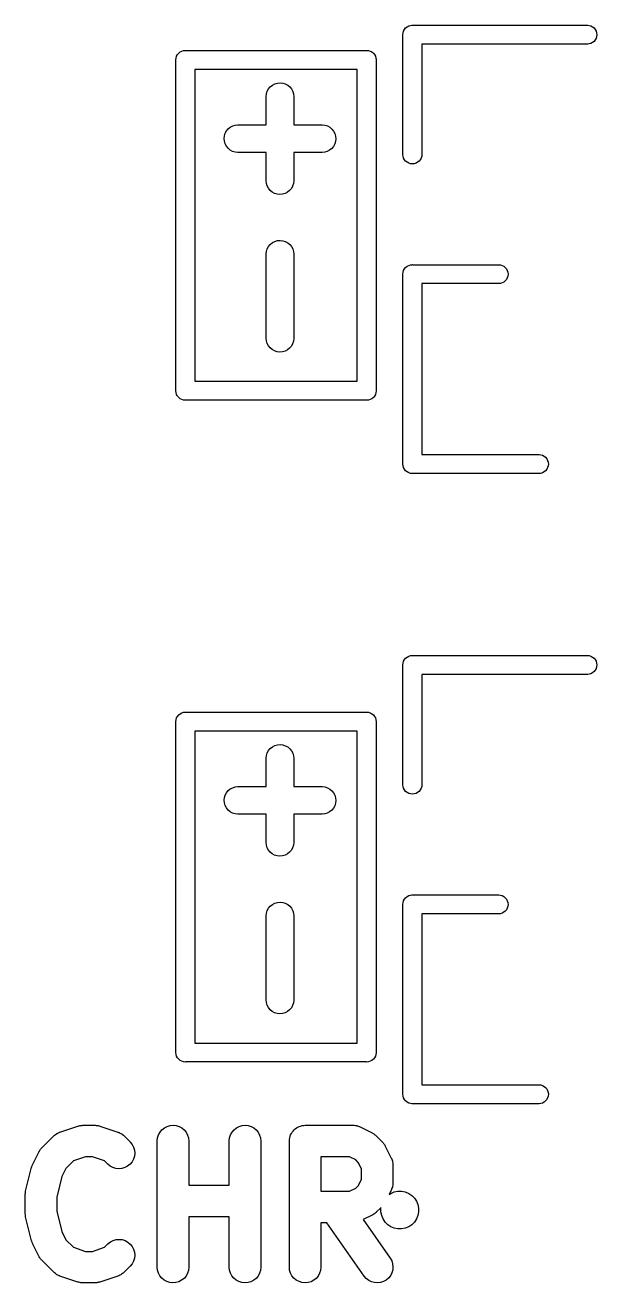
# Model space of a CAD drawing. Extents: x 0.47 to 2.43, y -7.79 to -4.92.
# Drawn here: x 0.7336 to 0.8764, y -7.7859 to -7.4716 of the extents above; entities that cross this region are included whole.
import ezdxf

# ---------------------------------------------------------------- set-up
doc = ezdxf.new("R2010")
doc.units = 0
doc.header["$MEASUREMENT"] = 0
doc.layers.add('BLACK', color=7, linetype='CONTINUOUS')

msp = doc.modelspace()

# ---------------------------------------------------------------- linework, layer by layer
at = {"layer": 'BLACK', "linetype": 'CONTINUOUS'}
for p, q in [((0.828122, -7.47311), (0.828341, -7.4727)), ((0.828341, -7.4727), (0.828637, -7.47234)), ((0.828637, -7.47234), (0.828996, -7.47204)), ((0.828996, -7.47204), (0.829407, -7.47182)), ((0.829407, -7.47182), (0.829852, -7.47169)), ((0.829852, -7.47169), (0.830199, -7.47165)), ((0.830199, -7.47165), (0.830315, -7.47164)), ((0.830199, -7.47165), (0.830199, -7.47165)), ((0.830315, -7.47164), (0.830431, -7.47165)), ((0.830431, -7.47165), (0.874132, -7.47165)), ((0.874132, -7.47165), (0.874479, -7.47169)), ((0.874479, -7.47169), (0.874924, -7.47182)), ((0.874924, -7.47182), (0.875334, -7.47204)), ((0.875334, -7.47204), (0.875694, -7.47234)), ((0.875694, -7.47234), (0.875989, -7.4727)), ((0.875989, -7.4727), (0.876209, -7.47311)), ((0.827941, -7.47402), (0.827987, -7.47355)), ((0.827953, -7.47413), (0.827941, -7.47402)), ((0.827953, -7.50405), (0.827953, -7.47413)), ((0.827987, -7.47355), (0.828122, -7.47311)), ((0.874924, -7.47621), (0.874479, -7.47634)), ((0.875334, -7.47599), (0.874924, -7.47621)), ((0.875694, -7.47569), (0.875334, -7.47599)), ((0.875989, -7.47533), (0.875694, -7.47569)), ((0.876209, -7.47492), (0.875989, -7.47533)), ((0.876209, -7.47311), (0.876344, -7.47355)), ((0.876344, -7.47448), (0.876209, -7.47492)), ((0.876344, -7.47355), (0.876389, -7.47402)), ((0.876389, -7.47402), (0.876344, -7.47448)), ((0.771429, -7.47941), (0.771648, -7.479)), ((0.771648, -7.479), (0.771944, -7.47864)), ((0.771944, -7.47864), (0.772303, -7.47834)), ((0.772303, -7.47834), (0.772714, -7.47812)), ((0.772714, -7.47812), (0.773159, -7.47799)), ((0.773159, -7.47799), (0.773506, -7.47795)), ((0.773506, -7.47795), (0.773622, -7.47794)), ((0.773506, -7.47795), (0.773506, -7.47795)), ((0.773622, -7.47794), (0.773738, -7.47795)), ((0.773738, -7.47795), (0.818782, -7.47795)), ((0.818782, -7.47795), (0.818898, -7.47794)), ((0.818898, -7.47794), (0.819014, -7.47795)), ((0.819014, -7.47795), (0.819014, -7.47795)), ((0.819014, -7.47795), (0.819361, -7.47799)), ((0.819361, -7.47799), (0.819806, -7.47812)), ((0.819806, -7.47812), (0.820009, -7.47823)), ((0.820009, -7.47823), (0.820216, -7.47834)), ((0.820216, -7.47834), (0.820576, -7.47864)), ((0.820576, -7.47864), (0.820871, -7.479)), ((0.820871, -7.479), (0.821091, -7.47941)), ((0.874132, -7.47638), (0.832677, -7.47638)), ((0.832677, -7.47638), (0.832677, -7.50405)), ((0.874479, -7.47634), (0.874132, -7.47638)), ((0.771248, -7.48031), (0.771294, -7.47985)), ((0.77126, -7.48043), (0.771248, -7.48031)), ((0.77126, -7.56288), (0.77126, -7.48043)), ((0.771294, -7.47985), (0.771429, -7.47941)), ((0.821091, -7.47941), (0.821226, -7.47985)), ((0.821226, -7.47985), (0.821255, -7.48015)), ((0.821255, -7.48015), (0.821271, -7.48031)), ((0.821271, -7.48031), (0.82126, -7.48043)), ((0.82126, -7.48043), (0.82126, -7.56288)), ((0.775984, -7.48268), (0.775984, -7.56063)), ((0.816535, -7.48268), (0.775984, -7.48268)), ((0.816535, -7.56063), (0.816535, -7.48268)), ((0.7938, -7.48945), (0.793874, -7.48879)), ((0.793874, -7.48879), (0.794078, -7.48814)), ((0.794078, -7.48814), (0.794402, -7.48756)), ((0.794402, -7.48756), (0.794834, -7.48704)), ((0.794834, -7.48704), (0.795358, -7.48662)), ((0.795358, -7.48662), (0.795954, -7.48631)), ((0.795954, -7.48631), (0.796599, -7.48612)), ((0.796599, -7.48612), (0.797268, -7.48606)), ((0.797268, -7.48606), (0.797937, -7.48613)), ((0.797937, -7.48613), (0.798579, -7.48633)), ((0.798579, -7.48633), (0.79917, -7.48665)), ((0.79917, -7.48665), (0.799688, -7.48707)), ((0.799688, -7.48707), (0.800113, -7.48759)), ((0.800113, -7.48759), (0.800429, -7.48819)), ((0.800429, -7.48819), (0.800623, -7.48883)), ((0.793799, -7.4895), (0.7938, -7.48945)), ((0.793799, -7.49656), (0.793799, -7.4895)), ((0.800623, -7.48883), (0.800689, -7.4895)), ((0.800689, -7.4895), (0.800689, -7.49656)), ((0.78357, -7.49867), (0.783889, -7.49807)), ((0.783889, -7.49807), (0.784318, -7.49756)), ((0.784318, -7.49756), (0.784839, -7.49713)), ((0.784839, -7.49713), (0.785433, -7.49682)), ((0.785433, -7.49682), (0.786076, -7.49662)), ((0.786076, -7.49662), (0.786745, -7.49656)), ((0.786745, -7.49656), (0.793799, -7.49656)), ((0.800689, -7.49656), (0.807743, -7.49656)), ((0.807743, -7.49656), (0.807791, -7.49656)), ((0.807791, -7.49656), (0.808459, -7.49663)), ((0.808459, -7.49663), (0.8091, -7.49683)), ((0.8091, -7.49683), (0.809689, -7.49716)), ((0.809689, -7.49716), (0.810204, -7.49759)), ((0.810204, -7.49759), (0.810625, -7.49811)), ((0.810625, -7.49811), (0.810937, -7.49871)), ((0.783301, -7.49998), (0.783371, -7.49931)), ((0.783362, -7.50065), (0.783301, -7.49998)), ((0.783551, -7.50129), (0.783362, -7.50065)), ((0.783371, -7.49931), (0.78357, -7.49867)), ((0.783863, -7.50189), (0.783551, -7.50129)), ((0.810918, -7.50133), (0.810599, -7.50193)), ((0.811117, -7.50069), (0.810918, -7.50133)), ((0.810937, -7.49871), (0.811127, -7.49935)), ((0.811188, -7.50002), (0.811117, -7.50069)), ((0.811127, -7.49935), (0.811188, -7.50002)), ((0.784284, -7.50241), (0.783863, -7.50189)), ((0.784799, -7.50284), (0.784284, -7.50241)), ((0.785388, -7.50317), (0.784799, -7.50284)), ((0.786029, -7.50337), (0.785388, -7.50317)), ((0.786697, -7.50344), (0.786029, -7.50337)), ((0.786745, -7.50344), (0.786697, -7.50344)), ((0.793799, -7.50344), (0.786745, -7.50344)), ((0.793799, -7.5105), (0.793799, -7.50344)), ((0.807743, -7.50344), (0.800689, -7.50344)), ((0.800689, -7.50344), (0.800689, -7.5105)), ((0.808412, -7.50338), (0.807743, -7.50344)), ((0.809056, -7.50318), (0.808412, -7.50338)), ((0.809649, -7.50287), (0.809056, -7.50318)), ((0.81017, -7.50244), (0.809649, -7.50287)), ((0.810599, -7.50193), (0.81017, -7.50244)), ((0.827987, -7.5044), (0.827953, -7.50405)), ((0.828122, -7.50485), (0.827987, -7.5044)), ((0.832643, -7.5044), (0.832508, -7.50485)), ((0.832677, -7.50405), (0.832643, -7.5044)), ((0.828341, -7.50526), (0.828122, -7.50485)), ((0.828637, -7.50562), (0.828341, -7.50526)), ((0.828996, -7.50591), (0.828637, -7.50562)), ((0.829407, -7.50613), (0.828996, -7.50591)), ((0.829852, -7.50627), (0.829407, -7.50613)), ((0.830315, -7.50631), (0.829852, -7.50627)), ((0.830778, -7.50627), (0.830315, -7.50631)), ((0.831223, -7.50613), (0.830778, -7.50627)), ((0.831634, -7.50591), (0.831223, -7.50613)), ((0.831993, -7.50562), (0.831634, -7.50591)), ((0.832289, -7.50526), (0.831993, -7.50562)), ((0.832508, -7.50485), (0.832289, -7.50526)), ((0.793865, -7.51117), (0.793799, -7.5105)), ((0.800689, -7.51055), (0.800614, -7.51121)), ((0.800689, -7.5105), (0.800689, -7.51055)), ((0.794059, -7.51181), (0.793865, -7.51117)), ((0.794375, -7.51241), (0.794059, -7.51181)), ((0.7948, -7.51293), (0.794375, -7.51241)), ((0.795318, -7.51335), (0.7948, -7.51293)), ((0.795909, -7.51367), (0.795318, -7.51335)), ((0.796551, -7.51387), (0.795909, -7.51367)), ((0.79722, -7.51394), (0.796551, -7.51387)), ((0.79789, -7.51388), (0.79722, -7.51394)), ((0.798535, -7.51369), (0.79789, -7.51388)), ((0.79913, -7.51338), (0.798535, -7.51369)), ((0.799654, -7.51296), (0.79913, -7.51338)), ((0.800086, -7.51244), (0.799654, -7.51296)), ((0.80041, -7.51186), (0.800086, -7.51244)), ((0.800614, -7.51121), (0.80041, -7.51186)), ((0.794402, -7.52693), (0.794834, -7.52641)), ((0.794834, -7.52641), (0.795358, -7.52599)), ((0.795358, -7.52599), (0.795954, -7.52568)), ((0.795954, -7.52568), (0.796599, -7.52549)), ((0.796599, -7.52549), (0.797268, -7.52543)), ((0.797268, -7.52543), (0.797937, -7.5255)), ((0.797937, -7.5255), (0.798579, -7.5257)), ((0.798579, -7.5257), (0.79917, -7.52602)), ((0.79917, -7.52602), (0.799688, -7.52644)), ((0.799688, -7.52644), (0.800113, -7.52696)), ((0.793799, -7.52887), (0.7938, -7.52882)), ((0.793799, -7.54987), (0.793799, -7.52887)), ((0.7938, -7.52882), (0.793874, -7.52816)), ((0.793874, -7.52816), (0.794078, -7.52751)), ((0.794078, -7.52751), (0.794402, -7.52693)), ((0.800113, -7.52696), (0.800429, -7.52756)), ((0.800429, -7.52756), (0.800623, -7.5282)), ((0.800623, -7.5282), (0.800689, -7.52887)), ((0.800689, -7.52887), (0.800689, -7.54987)), ((0.828122, -7.53295), (0.828341, -7.53254)), ((0.828341, -7.53254), (0.828637, -7.53218)), ((0.828637, -7.53218), (0.828996, -7.53188)), ((0.828996, -7.53188), (0.829407, -7.53167)), ((0.829407, -7.53167), (0.829852, -7.53153)), ((0.829852, -7.53153), (0.830199, -7.5315)), ((0.830199, -7.5315), (0.830315, -7.53148)), ((0.830315, -7.53148), (0.830431, -7.5315)), ((0.830431, -7.5315), (0.851948, -7.5315)), ((0.851948, -7.5315), (0.852295, -7.53153)), ((0.852295, -7.53153), (0.85274, -7.53167)), ((0.85274, -7.53167), (0.853151, -7.53188)), ((0.853151, -7.53188), (0.85351, -7.53218)), ((0.85351, -7.53218), (0.853805, -7.53254)), ((0.853805, -7.53254), (0.854025, -7.53295)), ((0.827941, -7.53386), (0.827987, -7.5334)), ((0.827953, -7.53397), (0.827941, -7.53386)), ((0.827953, -7.58118), (0.827953, -7.53397)), ((0.827987, -7.5334), (0.828122, -7.53295)), ((0.853151, -7.53583), (0.85274, -7.53605)), ((0.85351, -7.53554), (0.853151, -7.53583)), ((0.853805, -7.53518), (0.85351, -7.53554)), ((0.854025, -7.53477), (0.853805, -7.53518)), ((0.854025, -7.53295), (0.85416, -7.5334)), ((0.85416, -7.53432), (0.854025, -7.53477)), ((0.85416, -7.5334), (0.854205, -7.53386)), ((0.854205, -7.53386), (0.85416, -7.53432)), ((0.851948, -7.53622), (0.832677, -7.53622)), ((0.832677, -7.53622), (0.832677, -7.57894)), ((0.852295, -7.53619), (0.851948, -7.53622)), ((0.85274, -7.53605), (0.852295, -7.53619)), ((0.793865, -7.55054), (0.793799, -7.54987)), ((0.794059, -7.55118), (0.793865, -7.55054)), ((0.794375, -7.55178), (0.794059, -7.55118)), ((0.80041, -7.55123), (0.800086, -7.55181)), ((0.800614, -7.55058), (0.80041, -7.55123)), ((0.800689, -7.54992), (0.800614, -7.55058)), ((0.800689, -7.54987), (0.800689, -7.54992)), ((0.7948, -7.5523), (0.794375, -7.55178)), ((0.795318, -7.55272), (0.7948, -7.5523)), ((0.795909, -7.55304), (0.795318, -7.55272)), ((0.796551, -7.55324), (0.795909, -7.55304)), ((0.79722, -7.55331), (0.796551, -7.55324)), ((0.79789, -7.55325), (0.79722, -7.55331)), ((0.798535, -7.55306), (0.79789, -7.55325)), ((0.79913, -7.55275), (0.798535, -7.55306)), ((0.799654, -7.55233), (0.79913, -7.55275)), ((0.800086, -7.55181), (0.799654, -7.55233)), ((0.775984, -7.56063), (0.816535, -7.56063)), ((0.771248, -7.56299), (0.77126, -7.56288)), ((0.771294, -7.56346), (0.771248, -7.56299)), ((0.771429, -7.5639), (0.771294, -7.56346)), ((0.771572, -7.56417), (0.771429, -7.5639)), ((0.771648, -7.56431), (0.771572, -7.56417)), ((0.821091, -7.5639), (0.820871, -7.56431)), ((0.821226, -7.56346), (0.821091, -7.5639)), ((0.82126, -7.56311), (0.821226, -7.56346)), ((0.82126, -7.56288), (0.821271, -7.56299)), ((0.821271, -7.56299), (0.82126, -7.56311)), ((0.82126, -7.56311), (0.82126, -7.56311)), ((0.771944, -7.56467), (0.771648, -7.56431)), ((0.772303, -7.56497), (0.771944, -7.56467)), ((0.772714, -7.56519), (0.772303, -7.56497)), ((0.773159, -7.56532), (0.772714, -7.56519)), ((0.773622, -7.56537), (0.773159, -7.56532)), ((0.773738, -7.56535), (0.773622, -7.56537)), ((0.818782, -7.56535), (0.773738, -7.56535)), ((0.818898, -7.56537), (0.818782, -7.56535)), ((0.819361, -7.56532), (0.818898, -7.56537)), ((0.819806, -7.56519), (0.819361, -7.56532)), ((0.820216, -7.56497), (0.819806, -7.56519)), ((0.820576, -7.56467), (0.820216, -7.56497)), ((0.820871, -7.56431), (0.820576, -7.56467)), ((0.832677, -7.57894), (0.862024, -7.57894)), ((0.862024, -7.57894), (0.862371, -7.57897)), ((0.862371, -7.57897), (0.862817, -7.57911)), ((0.862817, -7.57911), (0.863227, -7.57933)), ((0.863227, -7.57933), (0.863587, -7.57962)), ((0.863587, -7.57962), (0.863882, -7.57998)), ((0.827941, -7.5813), (0.827953, -7.58118)), ((0.827987, -7.58176), (0.827941, -7.5813)), ((0.828122, -7.58221), (0.827987, -7.58176)), ((0.828341, -7.58262), (0.828122, -7.58221)), ((0.828637, -7.58298), (0.828341, -7.58262)), ((0.828996, -7.58327), (0.828637, -7.58298)), ((0.863587, -7.58298), (0.863227, -7.58327)), ((0.863882, -7.58262), (0.863587, -7.58298)), ((0.863882, -7.57998), (0.864101, -7.58039)), ((0.864101, -7.58221), (0.863882, -7.58262)), ((0.864101, -7.58039), (0.864236, -7.58084)), ((0.864236, -7.58176), (0.864101, -7.58221)), ((0.864236, -7.58084), (0.864282, -7.5813)), ((0.864282, -7.5813), (0.864236, -7.58176)), ((0.829407, -7.58349), (0.828996, -7.58327)), ((0.829852, -7.58363), (0.829407, -7.58349)), ((0.830199, -7.58366), (0.829852, -7.58363)), ((0.830315, -7.58367), (0.830199, -7.58366)), ((0.830199, -7.58366), (0.830199, -7.58366)), ((0.830431, -7.58366), (0.830315, -7.58367)), ((0.862024, -7.58366), (0.830431, -7.58366)), ((0.862371, -7.58363), (0.862024, -7.58366)), ((0.862817, -7.58349), (0.862371, -7.58363)), ((0.863227, -7.58327), (0.862817, -7.58349)), ((0.828122, -7.63059), (0.828341, -7.63018)), ((0.828341, -7.63018), (0.828637, -7.62982)), ((0.828637, -7.62982), (0.828996, -7.62952)), ((0.828996, -7.62952), (0.829407, -7.6293)), ((0.829407, -7.6293), (0.829852, -7.62917)), ((0.829852, -7.62917), (0.830199, -7.62913)), ((0.830199, -7.62913), (0.830315, -7.62912)), ((0.830199, -7.62913), (0.830199, -7.62913)), ((0.830315, -7.62912), (0.830431, -7.62913)), ((0.830431, -7.62913), (0.874132, -7.62913)), ((0.874132, -7.62913), (0.874479, -7.62917)), ((0.874479, -7.62917), (0.874924, -7.6293)), ((0.874924, -7.6293), (0.875334, -7.62952)), ((0.875334, -7.62952), (0.875694, -7.62982)), ((0.875694, -7.62982), (0.875989, -7.63018)), ((0.875989, -7.63018), (0.876209, -7.63059)), ((0.827941, -7.6315), (0.827987, -7.63103)), ((0.827953, -7.63161), (0.827941, -7.6315)), ((0.827953, -7.66153), (0.827953, -7.63161)), ((0.827987, -7.63103), (0.828122, -7.63059)), ((0.875694, -7.63317), (0.875334, -7.63347)), ((0.875989, -7.63281), (0.875694, -7.63317)), ((0.876209, -7.6324), (0.875989, -7.63281)), ((0.876209, -7.63059), (0.876344, -7.63103)), ((0.876344, -7.63196), (0.876209, -7.6324)), ((0.876344, -7.63103), (0.876389, -7.6315)), ((0.876389, -7.6315), (0.876344, -7.63196)), ((0.874132, -7.63386), (0.832677, -7.63386)), ((0.832677, -7.63386), (0.832677, -7.66153)), ((0.874479, -7.63382), (0.874132, -7.63386)), ((0.874924, -7.63369), (0.874479, -7.63382)), ((0.875334, -7.63347), (0.874924, -7.63369)), ((0.771248, -7.64567), (0.771294, -7.64521)), ((0.77126, -7.64579), (0.771248, -7.64567)), ((0.77126, -7.72823), (0.77126, -7.64579)), ((0.771294, -7.64521), (0.771429, -7.64476)), ((0.771429, -7.64476), (0.771648, -7.64435)), ((0.771648, -7.64435), (0.771944, -7.64399)), ((0.771944, -7.64399), (0.772303, -7.6437)), ((0.772303, -7.6437), (0.772714, -7.64348)), ((0.772714, -7.64348), (0.773159, -7.64334)), ((0.773159, -7.64334), (0.773506, -7.64331)), ((0.773506, -7.64331), (0.773622, -7.6433)), ((0.773506, -7.64331), (0.773506, -7.64331)), ((0.773622, -7.6433), (0.773738, -7.64331)), ((0.773738, -7.64331), (0.818782, -7.64331)), ((0.818782, -7.64331), (0.818898, -7.6433)), ((0.818898, -7.6433), (0.819014, -7.64331)), ((0.819014, -7.64331), (0.819014, -7.64331)), ((0.819014, -7.64331), (0.819361, -7.64334)), ((0.819361, -7.64334), (0.819806, -7.64348)), ((0.819806, -7.64348), (0.820216, -7.6437)), ((0.820216, -7.6437), (0.820576, -7.64399)), ((0.820576, -7.64399), (0.820871, -7.64435)), ((0.820871, -7.64435), (0.821091, -7.64476)), ((0.821091, -7.64476), (0.821226, -7.64521)), ((0.821226, -7.64521), (0.821271, -7.64567)), ((0.821271, -7.64567), (0.82126, -7.64579)), ((0.82126, -7.64579), (0.82126, -7.72823)), ((0.775984, -7.64803), (0.775984, -7.72598)), ((0.816535, -7.64803), (0.775984, -7.64803)), ((0.816535, -7.72598), (0.816535, -7.64803)), ((0.794834, -7.65239), (0.795358, -7.65197)), ((0.795358, -7.65197), (0.795954, -7.65166)), ((0.795954, -7.65166), (0.796599, -7.65147)), ((0.796599, -7.65147), (0.797268, -7.65141)), ((0.797268, -7.65141), (0.797937, -7.65148)), ((0.797937, -7.65148), (0.798579, -7.65168)), ((0.798579, -7.65168), (0.79917, -7.652)), ((0.79917, -7.652), (0.799688, -7.65243)), ((0.793799, -7.65486), (0.7938, -7.65481)), ((0.793799, -7.66191), (0.793799, -7.65486)), ((0.7938, -7.65481), (0.793874, -7.65414)), ((0.793874, -7.65414), (0.794078, -7.6535)), ((0.794078, -7.6535), (0.794402, -7.65291)), ((0.794402, -7.65291), (0.794834, -7.65239)), ((0.799688, -7.65243), (0.800113, -7.65295)), ((0.800113, -7.65295), (0.800429, -7.65354)), ((0.800429, -7.65354), (0.800623, -7.65419)), ((0.800623, -7.65419), (0.800689, -7.65486)), ((0.800689, -7.65486), (0.800689, -7.66191)), ((0.827987, -7.66188), (0.827953, -7.66153)), ((0.832677, -7.66153), (0.832643, -7.66188)), ((0.783301, -7.66533), (0.783371, -7.66466)), ((0.783371, -7.66466), (0.78357, -7.66402)), ((0.78357, -7.66402), (0.783889, -7.66343)), ((0.783889, -7.66343), (0.784318, -7.66291)), ((0.784318, -7.66291), (0.784839, -7.66249)), ((0.784839, -7.66249), (0.785433, -7.66217)), ((0.785433, -7.66217), (0.786076, -7.66198)), ((0.786076, -7.66198), (0.786745, -7.66191)), ((0.786745, -7.66191), (0.793799, -7.66191)), ((0.800689, -7.66191), (0.807743, -7.66191)), ((0.807743, -7.66191), (0.807791, -7.66191)), ((0.807791, -7.66191), (0.808459, -7.66198)), ((0.808459, -7.66198), (0.8091, -7.66219)), ((0.8091, -7.66219), (0.809689, -7.66251)), ((0.809689, -7.66251), (0.810204, -7.66294)), ((0.810204, -7.66294), (0.810625, -7.66347)), ((0.810625, -7.66347), (0.810937, -7.66406)), ((0.810937, -7.66406), (0.811127, -7.66471)), ((0.811127, -7.66471), (0.811188, -7.66538)), ((0.828122, -7.66233), (0.827987, -7.66188)), ((0.828341, -7.66274), (0.828122, -7.66233)), ((0.828637, -7.6631), (0.828341, -7.66274)), ((0.828996, -7.66339), (0.828637, -7.6631)), ((0.829407, -7.66361), (0.828996, -7.66339)), ((0.829852, -7.66375), (0.829407, -7.66361)), ((0.830315, -7.66379), (0.829852, -7.66375)), ((0.830778, -7.66375), (0.830315, -7.66379)), ((0.831223, -7.66361), (0.830778, -7.66375)), ((0.831634, -7.66339), (0.831223, -7.66361)), ((0.831993, -7.6631), (0.831634, -7.66339)), ((0.832289, -7.66274), (0.831993, -7.6631)), ((0.832508, -7.66233), (0.832289, -7.66274)), ((0.832643, -7.66188), (0.832508, -7.66233)), ((0.783362, -7.666), (0.783301, -7.66533)), ((0.783551, -7.66664), (0.783362, -7.666)), ((0.783863, -7.66724), (0.783551, -7.66664)), ((0.784284, -7.66776), (0.783863, -7.66724)), ((0.784799, -7.6682), (0.784284, -7.66776)), ((0.81017, -7.6678), (0.809649, -7.66822)), ((0.810599, -7.66728), (0.81017, -7.6678)), ((0.810918, -7.66669), (0.810599, -7.66728)), ((0.811117, -7.66605), (0.810918, -7.66669)), ((0.811188, -7.66538), (0.811117, -7.66605)), ((0.785388, -7.66852), (0.784799, -7.6682)), ((0.786029, -7.66872), (0.785388, -7.66852)), ((0.786697, -7.6688), (0.786029, -7.66872)), ((0.786745, -7.6688), (0.786697, -7.6688)), ((0.793799, -7.6688), (0.786745, -7.6688)), ((0.793799, -7.67585), (0.793799, -7.6688)), ((0.807743, -7.6688), (0.800689, -7.6688)), ((0.800689, -7.6688), (0.800689, -7.67585)), ((0.808412, -7.66873), (0.807743, -7.6688)), ((0.809056, -7.66854), (0.808412, -7.66873)), ((0.809649, -7.66822), (0.809056, -7.66854)), ((0.793865, -7.67652), (0.793799, -7.67585)), ((0.794059, -7.67717), (0.793865, -7.67652)), ((0.794375, -7.67776), (0.794059, -7.67717)), ((0.80041, -7.67721), (0.800086, -7.6778)), ((0.800614, -7.67657), (0.80041, -7.67721)), ((0.800689, -7.6759), (0.800614, -7.67657)), ((0.800689, -7.67585), (0.800689, -7.6759)), ((0.7948, -7.67828), (0.794375, -7.67776)), ((0.795318, -7.67871), (0.7948, -7.67828)), ((0.795909, -7.67903), (0.795318, -7.67871)), ((0.796551, -7.67923), (0.795909, -7.67903)), ((0.79722, -7.6793), (0.796551, -7.67923)), ((0.79789, -7.67924), (0.79722, -7.6793)), ((0.798535, -7.67905), (0.79789, -7.67924)), ((0.79913, -7.67874), (0.798535, -7.67905)), ((0.799654, -7.67831), (0.79913, -7.67874)), ((0.800086, -7.6778), (0.799654, -7.67831)), ((0.828341, -7.69002), (0.828637, -7.68966)), ((0.828637, -7.68966), (0.828996, -7.68936)), ((0.828996, -7.68936), (0.829407, -7.68915)), ((0.829407, -7.68915), (0.829852, -7.68901)), ((0.829852, -7.68901), (0.830199, -7.68898)), ((0.830199, -7.68898), (0.830315, -7.68896)), ((0.830315, -7.68896), (0.830431, -7.68898)), ((0.830431, -7.68898), (0.851948, -7.68898)), ((0.851948, -7.68898), (0.852295, -7.68901)), ((0.852295, -7.68901), (0.85274, -7.68915)), ((0.85274, -7.68915), (0.853151, -7.68936)), ((0.853151, -7.68936), (0.85351, -7.68966)), ((0.85351, -7.68966), (0.853805, -7.69002)), ((0.793874, -7.69351), (0.794078, -7.69287)), ((0.794078, -7.69287), (0.794402, -7.69228)), ((0.794402, -7.69228), (0.794834, -7.69176)), ((0.794834, -7.69176), (0.795358, -7.69134)), ((0.795358, -7.69134), (0.795954, -7.69103)), ((0.795954, -7.69103), (0.796599, -7.69084)), ((0.796599, -7.69084), (0.797268, -7.69078)), ((0.797268, -7.69078), (0.797937, -7.69085)), ((0.797937, -7.69085), (0.798579, -7.69105)), ((0.798579, -7.69105), (0.79917, -7.69137)), ((0.79917, -7.69137), (0.799688, -7.6918)), ((0.799688, -7.6918), (0.800113, -7.69232)), ((0.800113, -7.69232), (0.800429, -7.69291)), ((0.800429, -7.69291), (0.800623, -7.69356)), ((0.827941, -7.69134), (0.827987, -7.69088)), ((0.827953, -7.69145), (0.827941, -7.69134)), ((0.827953, -7.73866), (0.827953, -7.69145)), ((0.827987, -7.69088), (0.828122, -7.69043)), ((0.828122, -7.69043), (0.828341, -7.69002)), ((0.85351, -7.69302), (0.853151, -7.69331)), ((0.853805, -7.69266), (0.85351, -7.69302)), ((0.853805, -7.69002), (0.854025, -7.69043)), ((0.854025, -7.69225), (0.853805, -7.69266)), ((0.854025, -7.69043), (0.85416, -7.69088)), ((0.85416, -7.6918), (0.854025, -7.69225)), ((0.85416, -7.69088), (0.854205, -7.69134)), ((0.854205, -7.69134), (0.85416, -7.6918)), ((0.793799, -7.69423), (0.7938, -7.69418)), ((0.793799, -7.71522), (0.793799, -7.69423)), ((0.7938, -7.69418), (0.793874, -7.69351)), ((0.800623, -7.69356), (0.800689, -7.69423)), ((0.800689, -7.69423), (0.800689, -7.71522)), ((0.851948, -7.6937), (0.832677, -7.6937)), ((0.832677, -7.6937), (0.832677, -7.73642)), ((0.852295, -7.69367), (0.851948, -7.6937)), ((0.85274, -7.69353), (0.852295, -7.69367)), ((0.853151, -7.69331), (0.85274, -7.69353)), ((0.793865, -7.71589), (0.793799, -7.71522)), ((0.794059, -7.71654), (0.793865, -7.71589)), ((0.794375, -7.71713), (0.794059, -7.71654)), ((0.7948, -7.71765), (0.794375, -7.71713)), ((0.795318, -7.71808), (0.7948, -7.71765)), ((0.795909, -7.7184), (0.795318, -7.71808)), ((0.79913, -7.71811), (0.798535, -7.71842)), ((0.799654, -7.71768), (0.79913, -7.71811)), ((0.800086, -7.71717), (0.799654, -7.71768)), ((0.80041, -7.71658), (0.800086, -7.71717)), ((0.800614, -7.71594), (0.80041, -7.71658)), ((0.800689, -7.71527), (0.800614, -7.71594)), ((0.800689, -7.71522), (0.800689, -7.71527)), ((0.796551, -7.7186), (0.795909, -7.7184)), ((0.79722, -7.71867), (0.796551, -7.7186)), ((0.79789, -7.71861), (0.79722, -7.71867)), ((0.798535, -7.71842), (0.79789, -7.71861)), ((0.775984, -7.72598), (0.816535, -7.72598)), ((0.771248, -7.72835), (0.77126, -7.72823)), ((0.771294, -7.72881), (0.771248, -7.72835)), ((0.771429, -7.72925), (0.771294, -7.72881)), ((0.771648, -7.72967), (0.771429, -7.72925)), ((0.771944, -7.73002), (0.771648, -7.72967)), ((0.772303, -7.73032), (0.771944, -7.73002)), ((0.772714, -7.73054), (0.772303, -7.73032)), ((0.773159, -7.73067), (0.772714, -7.73054)), ((0.773622, -7.73072), (0.773159, -7.73067)), ((0.773738, -7.73071), (0.773622, -7.73072)), ((0.818782, -7.73071), (0.773738, -7.73071)), ((0.818898, -7.73072), (0.818782, -7.73071)), ((0.819361, -7.73067), (0.818898, -7.73072)), ((0.819806, -7.73054), (0.819361, -7.73067)), ((0.820216, -7.73032), (0.819806, -7.73054)), ((0.820576, -7.73002), (0.820216, -7.73032)), ((0.820871, -7.72967), (0.820576, -7.73002)), ((0.821091, -7.72925), (0.820871, -7.72967)), ((0.821226, -7.72881), (0.821091, -7.72925)), ((0.82126, -7.72846), (0.821226, -7.72881)), ((0.82126, -7.72823), (0.821271, -7.72835)), ((0.821271, -7.72835), (0.82126, -7.72846)), ((0.82126, -7.72846), (0.82126, -7.72846)), ((0.832677, -7.73642), (0.862024, -7.73642)), ((0.862024, -7.73642), (0.862371, -7.73645)), ((0.862371, -7.73645), (0.862817, -7.73659)), ((0.862817, -7.73659), (0.863227, -7.73681)), ((0.863227, -7.73681), (0.863587, -7.7371)), ((0.827941, -7.73878), (0.827953, -7.73866)), ((0.827987, -7.73924), (0.827941, -7.73878)), ((0.828122, -7.73969), (0.827987, -7.73924)), ((0.828341, -7.7401), (0.828122, -7.73969)), ((0.828637, -7.74046), (0.828341, -7.7401)), ((0.863587, -7.7371), (0.863882, -7.73746)), ((0.863882, -7.7401), (0.863587, -7.74046)), ((0.863882, -7.73746), (0.864101, -7.73787)), ((0.864101, -7.73969), (0.863882, -7.7401)), ((0.864101, -7.73787), (0.864236, -7.73832)), ((0.864236, -7.73924), (0.864101, -7.73969)), ((0.864236, -7.73832), (0.864282, -7.73878)), ((0.864282, -7.73878), (0.864236, -7.73924)), ((0.828996, -7.74075), (0.828637, -7.74046)), ((0.829407, -7.74097), (0.828996, -7.74075)), ((0.829852, -7.74111), (0.829407, -7.74097)), ((0.830199, -7.74114), (0.829852, -7.74111)), ((0.830315, -7.74115), (0.830199, -7.74114)), ((0.830199, -7.74114), (0.830199, -7.74114)), ((0.830431, -7.74114), (0.830315, -7.74115)), ((0.862024, -7.74114), (0.830431, -7.74114)), ((0.862371, -7.74111), (0.862024, -7.74114)), ((0.862817, -7.74097), (0.862371, -7.74111)), ((0.863227, -7.74075), (0.862817, -7.74097)), ((0.863587, -7.74046), (0.863227, -7.74075)), ((0.737749, -7.75218), (0.740748, -7.74918)), ((0.740748, -7.74918), (0.740787, -7.74915)), ((0.740787, -7.74915), (0.740878, -7.74907)), ((0.740878, -7.74907), (0.740958, -7.74899)), ((0.740958, -7.74899), (0.741178, -7.74883)), ((0.741178, -7.74883), (0.741388, -7.74867)), ((0.741388, -7.74867), (0.741491, -7.74861)), ((0.741491, -7.74861), (0.741585, -7.74855)), ((0.741585, -7.74855), (0.741831, -7.74844)), ((0.741831, -7.74844), (0.74207, -7.74831)), ((0.74207, -7.74831), (0.742181, -7.74828)), ((0.742181, -7.74828), (0.742287, -7.74823)), ((0.742287, -7.74823), (0.746786, -7.74673)), ((0.746786, -7.74673), (0.746839, -7.74672)), ((0.746839, -7.74672), (0.747055, -7.74667)), ((0.747055, -7.74667), (0.747267, -7.74661)), ((0.747267, -7.74661), (0.74743, -7.74659)), ((0.74743, -7.74659), (0.74759, -7.74656)), ((0.74759, -7.74656), (0.747811, -7.74655)), ((0.747811, -7.74655), (0.748031, -7.74653)), ((0.748031, -7.74653), (0.751031, -7.74653)), ((0.751031, -7.74653), (0.751086, -7.74653)), ((0.751086, -7.74653), (0.751306, -7.74656)), ((0.751306, -7.74656), (0.751527, -7.74656)), ((0.751527, -7.74656), (0.751687, -7.7466)), ((0.751687, -7.7466), (0.75185, -7.74662)), ((0.75185, -7.74662), (0.752061, -7.74668)), ((0.752061, -7.74668), (0.752276, -7.74673)), ((0.752276, -7.74673), (0.756776, -7.74823)), ((0.756776, -7.74823), (0.756828, -7.74825)), ((0.756828, -7.74825), (0.756933, -7.7483)), ((0.756933, -7.7483), (0.757044, -7.74833)), ((0.757044, -7.74833), (0.757281, -7.74846)), ((0.757281, -7.74846), (0.757525, -7.74857)), ((0.757525, -7.74857), (0.757619, -7.74864)), ((0.757619, -7.74864), (0.757721, -7.7487)), ((0.757721, -7.7487), (0.757928, -7.74887)), ((0.757928, -7.74887), (0.758146, -7.74903)), ((0.758146, -7.74903), (0.758225, -7.74911)), ((0.758225, -7.74911), (0.758314, -7.74918)), ((0.758314, -7.74918), (0.759814, -7.75068)), ((0.766592, -7.75041), (0.766678, -7.74965)), ((0.766678, -7.74965), (0.76691, -7.74892)), ((0.76691, -7.74892), (0.76728, -7.74824)), ((0.76728, -7.74824), (0.767774, -7.74766)), ((0.767774, -7.74766), (0.768373, -7.74717)), ((0.768373, -7.74717), (0.769054, -7.74682)), ((0.769054, -7.74682), (0.769791, -7.7466)), ((0.769791, -7.7466), (0.770556, -7.74653)), ((0.770556, -7.74653), (0.77132, -7.74661)), ((0.77132, -7.74661), (0.772054, -7.74684)), ((0.772054, -7.74684), (0.77273, -7.7472)), ((0.77273, -7.7472), (0.773322, -7.74769)), ((0.773322, -7.74769), (0.773808, -7.74829)), ((0.773808, -7.74829), (0.774169, -7.74897)), ((0.774169, -7.74897), (0.774391, -7.7497)), ((0.78459, -7.75041), (0.784675, -7.74965)), ((0.784675, -7.74965), (0.784908, -7.74892)), ((0.784908, -7.74892), (0.785278, -7.74824)), ((0.785278, -7.74824), (0.785772, -7.74766)), ((0.785772, -7.74766), (0.786371, -7.74717)), ((0.786371, -7.74717), (0.787052, -7.74682)), ((0.787052, -7.74682), (0.787789, -7.7466)), ((0.787789, -7.7466), (0.788554, -7.74653)), ((0.788554, -7.74653), (0.789318, -7.74661)), ((0.789318, -7.74661), (0.790052, -7.74684)), ((0.790052, -7.74684), (0.790728, -7.7472)), ((0.790728, -7.7472), (0.79132, -7.74769)), ((0.79132, -7.74769), (0.791806, -7.74829)), ((0.791806, -7.74829), (0.792166, -7.74897)), ((0.792166, -7.74897), (0.792388, -7.7497)), ((0.799672, -7.74966), (0.799674, -7.74965)), ((0.799674, -7.74965), (0.799786, -7.7493)), ((0.799786, -7.7493), (0.799895, -7.74894)), ((0.799895, -7.74894), (0.799902, -7.74893)), ((0.799902, -7.74893), (0.799906, -7.74892)), ((0.799906, -7.74892), (0.800085, -7.74859)), ((0.800085, -7.74859), (0.800261, -7.74827)), ((0.800261, -7.74827), (0.800269, -7.74826)), ((0.800269, -7.74826), (0.800276, -7.74824)), ((0.800276, -7.74824), (0.800514, -7.74796)), ((0.800514, -7.74796), (0.80075, -7.74768)), ((0.80075, -7.74768), (0.800761, -7.74767)), ((0.800761, -7.74767), (0.80077, -7.74766)), ((0.80077, -7.74766), (0.801058, -7.74742)), ((0.801058, -7.74742), (0.801346, -7.74719)), ((0.801346, -7.74719), (0.801358, -7.74718)), ((0.801358, -7.74718), (0.801369, -7.74717)), ((0.801369, -7.74717), (0.801695, -7.747)), ((0.801695, -7.747), (0.802024, -7.74683)), ((0.802024, -7.74683), (0.802038, -7.74682)), ((0.802038, -7.74682), (0.80205, -7.74682)), ((0.80205, -7.74682), (0.802403, -7.74671)), ((0.802403, -7.74671), (0.80276, -7.74661)), ((0.80276, -7.74661), (0.802774, -7.74661)), ((0.802774, -7.74661), (0.802787, -7.7466)), ((0.802787, -7.7466), (0.803157, -7.74657)), ((0.803157, -7.74657), (0.803525, -7.74653)), ((0.803525, -7.74653), (0.815523, -7.74653)), ((0.815523, -7.74653), (0.815578, -7.74653)), ((0.815578, -7.74653), (0.815693, -7.74654)), ((0.815693, -7.74654), (0.815809, -7.74654)), ((0.815809, -7.74654), (0.816074, -7.74659)), ((0.816074, -7.74659), (0.816342, -7.74662)), ((0.816342, -7.74662), (0.816452, -7.74665)), ((0.816452, -7.74665), (0.816566, -7.74667)), ((0.816566, -7.74667), (0.816817, -7.74677)), ((0.816817, -7.74677), (0.817074, -7.74685)), ((0.817074, -7.74685), (0.817176, -7.74691)), ((0.817176, -7.74691), (0.817284, -7.74695)), ((0.817284, -7.74695), (0.820283, -7.74845)), ((0.820283, -7.74845), (0.820332, -7.74847)), ((0.820332, -7.74847), (0.820518, -7.74859)), ((0.820518, -7.74859), (0.820713, -7.7487)), ((0.820713, -7.7487), (0.82084, -7.7488)), ((0.82084, -7.7488), (0.820977, -7.74889)), ((0.820977, -7.74889), (0.821136, -7.74904)), ((0.821136, -7.74904), (0.821307, -7.74918)), ((0.821307, -7.74918), (0.822806, -7.75068)), ((0.737156, -7.75297), (0.737261, -7.75278)), ((0.737261, -7.75278), (0.737365, -7.75265)), ((0.737365, -7.75265), (0.737454, -7.75251)), ((0.737454, -7.75251), (0.737608, -7.75236)), ((0.737608, -7.75236), (0.737749, -7.75218)), ((0.759814, -7.75068), (0.759853, -7.75072)), ((0.759853, -7.75072), (0.760332, -7.75132)), ((0.760332, -7.75132), (0.760686, -7.75201)), ((0.760686, -7.75201), (0.7609, -7.75274)), ((0.7609, -7.75274), (0.760967, -7.75351)), ((0.766592, -7.75047), (0.766592, -7.75041)), ((0.766592, -7.78196), (0.766592, -7.75047)), ((0.774391, -7.7497), (0.774466, -7.75047)), ((0.774466, -7.75047), (0.774466, -7.76153)), ((0.784589, -7.75047), (0.78459, -7.75041)), ((0.784589, -7.76153), (0.784589, -7.75047)), ((0.792388, -7.7497), (0.792463, -7.75047)), ((0.792463, -7.75047), (0.792463, -7.78196)), ((0.799588, -7.75041), (0.799629, -7.75005)), ((0.799588, -7.75044), (0.799588, -7.75041)), ((0.799588, -7.75047), (0.799588, -7.75044)), ((0.799588, -7.75044), (0.799588, -7.75044)), ((0.799588, -7.75044), (0.799588, -7.75044)), ((0.799588, -7.78196), (0.799588, -7.75047)), ((0.799629, -7.75005), (0.799668, -7.74968)), ((0.799668, -7.74968), (0.799672, -7.74966)), ((0.822806, -7.75068), (0.822845, -7.75072)), ((0.822845, -7.75072), (0.822983, -7.7509)), ((0.822983, -7.7509), (0.823135, -7.75106)), ((0.823135, -7.75106), (0.823222, -7.7512)), ((0.823222, -7.7512), (0.823324, -7.75132)), ((0.823324, -7.75132), (0.823426, -7.75152)), ((0.823426, -7.75152), (0.823544, -7.75171)), ((0.823544, -7.75171), (0.825044, -7.75471)), ((0.735511, -7.75621), (0.737011, -7.75321)), ((0.737011, -7.75321), (0.737036, -7.75316)), ((0.737036, -7.75316), (0.737156, -7.75297)), ((0.745659, -7.75541), (0.743768, -7.7573)), ((0.74867, -7.75441), (0.745659, -7.75541)), ((0.750392, -7.75441), (0.74867, -7.75441)), ((0.753404, -7.75541), (0.750392, -7.75441)), ((0.754246, -7.75625), (0.753404, -7.75541)), ((0.760287, -7.75568), (0.759795, -7.75627)), ((0.760654, -7.75501), (0.760287, -7.75568)), ((0.760884, -7.75427), (0.760654, -7.75501)), ((0.760967, -7.75351), (0.760884, -7.75427)), ((0.807462, -7.75441), (0.807462, -7.76303)), ((0.814594, -7.75441), (0.807462, -7.75441)), ((0.81619, -7.7552), (0.814594, -7.75441)), ((0.816787, -7.7558), (0.81619, -7.7552)), ((0.817585, -7.7574), (0.816787, -7.7558)), ((0.825044, -7.75471), (0.825068, -7.75476)), ((0.825068, -7.75476), (0.825108, -7.75487)), ((0.825108, -7.75487), (0.825162, -7.75497)), ((0.825162, -7.75497), (0.82524, -7.75523)), ((0.82524, -7.75523), (0.825333, -7.75548)), ((0.825333, -7.75548), (0.825351, -7.75559)), ((0.825351, -7.75559), (0.825384, -7.7557)), ((0.825384, -7.7557), (0.825411, -7.75597)), ((0.733713, -7.76301), (0.735213, -7.75701)), ((0.735213, -7.75701), (0.735227, -7.75696)), ((0.735227, -7.75696), (0.735233, -7.75694)), ((0.735233, -7.75694), (0.735236, -7.75692)), ((0.735236, -7.75692), (0.735367, -7.75658)), ((0.735367, -7.75658), (0.735495, -7.75624)), ((0.735495, -7.75624), (0.735505, -7.75622)), ((0.735505, -7.75622), (0.735511, -7.75621)), ((0.743768, -7.7573), (0.742747, -7.75934)), ((0.75484, -7.75674), (0.754246, -7.75625)), ((0.755517, -7.7571), (0.75484, -7.75674)), ((0.756252, -7.75733), (0.755517, -7.7571)), ((0.757017, -7.75741), (0.756252, -7.75733)), ((0.757782, -7.75733), (0.757017, -7.75741)), ((0.758518, -7.75711), (0.757782, -7.75733)), ((0.759198, -7.75676), (0.758518, -7.75711)), ((0.759795, -7.75627), (0.759198, -7.75676)), ((0.817585, -7.76004), (0.817585, -7.7574)), ((0.825411, -7.75597), (0.825453, -7.75624)), ((0.825453, -7.75624), (0.825448, -7.75635)), ((0.825448, -7.75635), (0.825459, -7.75647)), ((0.825459, -7.75647), (0.825459, -7.76097)), ((0.742747, -7.75934), (0.74147, -7.76445)), ((0.774466, -7.76153), (0.784589, -7.76153)), ((0.816191, -7.76223), (0.816787, -7.76163)), ((0.816787, -7.76163), (0.817585, -7.76004)), ((0.825319, -7.76201), (0.825222, -7.76226)), ((0.825338, -7.7619), (0.825319, -7.76201)), ((0.825373, -7.76179), (0.825338, -7.7619)), ((0.825403, -7.76152), (0.825373, -7.76179)), ((0.825449, -7.76125), (0.825403, -7.76152)), ((0.825459, -7.76102), (0.825446, -7.76114)), ((0.825446, -7.76114), (0.825449, -7.76125)), ((0.825459, -7.76097), (0.825459, -7.76102)), ((0.733596, -7.76391), (0.733604, -7.76384)), ((0.733596, -7.76397), (0.733596, -7.76391)), ((0.733596, -7.76847), (0.733596, -7.76397)), ((0.733601, -7.76377), (0.733647, -7.76346)), ((0.733604, -7.76384), (0.733601, -7.76377)), ((0.733647, -7.76346), (0.733682, -7.76315)), ((0.733682, -7.76315), (0.733703, -7.76308)), ((0.733703, -7.76308), (0.733713, -7.76301)), ((0.74147, -7.76445), (0.74147, -7.76798)), ((0.807462, -7.76303), (0.814594, -7.76303)), ((0.814594, -7.76303), (0.816191, -7.76223)), ((0.825044, -7.76273), (0.824479, -7.76386)), ((0.824479, -7.76386), (0.824938, -7.76355)), ((0.824938, -7.76355), (0.825794, -7.7632)), ((0.825085, -7.76262), (0.825044, -7.76273)), ((0.825141, -7.76252), (0.825085, -7.76262)), ((0.825222, -7.76226), (0.825141, -7.76252)), ((0.825794, -7.7632), (0.826702, -7.76301)), ((0.826702, -7.76301), (0.827628, -7.76301)), ((0.827628, -7.76301), (0.828537, -7.7632)), ((0.828537, -7.7632), (0.829392, -7.76355)), ((0.829392, -7.76355), (0.830162, -7.76406)), ((0.830162, -7.76406), (0.830817, -7.76472)), ((0.830817, -7.76472), (0.831332, -7.76549)), ((0.733603, -7.76854), (0.733596, -7.76847)), ((0.74147, -7.76798), (0.742747, -7.77309)), ((0.821095, -7.76843), (0.820934, -7.76858)), ((0.821267, -7.76829), (0.821095, -7.76843)), ((0.821307, -7.76825), (0.821267, -7.76829)), ((0.822503, -7.76705), (0.821307, -7.76825)), ((0.822464, -7.76725), (0.822503, -7.76705)), ((0.822464, -7.76818), (0.822464, -7.76725)), ((0.822644, -7.76909), (0.822464, -7.76818)), ((0.831332, -7.76549), (0.831686, -7.76635)), ((0.831686, -7.76635), (0.831867, -7.76725)), ((0.831867, -7.76818), (0.831686, -7.76909)), ((0.831867, -7.76725), (0.831867, -7.76818)), ((0.733598, -7.76861), (0.733603, -7.76854)), ((0.73364, -7.76892), (0.733598, -7.76861)), ((0.733671, -7.76923), (0.73364, -7.76892)), ((0.733691, -7.7693), (0.733671, -7.76923)), ((0.7337, -7.76937), (0.733691, -7.7693)), ((0.733713, -7.76942), (0.7337, -7.76937)), ((0.735213, -7.77542), (0.733713, -7.76942)), ((0.784589, -7.7694), (0.774466, -7.7694)), ((0.774466, -7.7694), (0.774466, -7.78196)), ((0.784589, -7.78196), (0.784589, -7.7694)), ((0.808974, -7.7709), (0.807462, -7.7709)), ((0.807462, -7.7709), (0.807462, -7.78196)), ((0.818297, -7.78422), (0.808974, -7.7709)), ((0.820283, -7.76899), (0.818032, -7.77011)), ((0.818032, -7.77011), (0.824748, -7.77971)), ((0.820471, -7.76887), (0.820283, -7.76899)), ((0.820667, -7.76877), (0.820471, -7.76887)), ((0.820795, -7.76867), (0.820667, -7.76877)), ((0.820934, -7.76858), (0.820795, -7.76867)), ((0.822999, -7.76994), (0.822644, -7.76909)), ((0.823513, -7.77071), (0.822999, -7.76994)), ((0.824168, -7.77137), (0.823513, -7.77071)), ((0.824938, -7.77188), (0.824168, -7.77137)), ((0.830162, -7.77137), (0.829392, -7.77188)), ((0.830817, -7.77071), (0.830162, -7.77137)), ((0.831332, -7.76994), (0.830817, -7.77071)), ((0.831686, -7.76909), (0.831332, -7.76994)), ((0.742747, -7.77309), (0.743768, -7.77513)), ((0.825794, -7.77224), (0.824938, -7.77188)), ((0.826702, -7.77242), (0.825794, -7.77224)), ((0.827628, -7.77242), (0.826702, -7.77242)), ((0.828537, -7.77224), (0.827628, -7.77242)), ((0.829392, -7.77188), (0.828537, -7.77224)), ((0.735219, -7.77544), (0.735213, -7.77542)), ((0.735222, -7.77546), (0.735219, -7.77544)), ((0.735348, -7.7758), (0.735222, -7.77546)), ((0.735471, -7.77614), (0.735348, -7.7758)), ((0.735481, -7.77616), (0.735471, -7.77614)), ((0.735487, -7.77618), (0.735481, -7.77616)), ((0.735511, -7.77623), (0.735487, -7.77618)), ((0.737011, -7.77923), (0.735511, -7.77623)), ((0.743768, -7.77513), (0.745659, -7.77702)), ((0.745659, -7.77702), (0.74867, -7.77803)), ((0.750392, -7.77803), (0.753404, -7.77702)), ((0.753404, -7.77702), (0.754246, -7.77618)), ((0.754246, -7.77618), (0.754286, -7.77614)), ((0.754286, -7.77614), (0.754886, -7.77566)), ((0.754886, -7.77566), (0.755568, -7.77531)), ((0.755568, -7.77531), (0.756306, -7.7751)), ((0.756306, -7.7751), (0.757072, -7.77503)), ((0.757072, -7.77503), (0.757835, -7.77511)), ((0.757835, -7.77511), (0.758569, -7.77534)), ((0.758569, -7.77534), (0.759243, -7.77571)), ((0.759243, -7.77571), (0.759834, -7.7762)), ((0.759834, -7.7762), (0.760317, -7.7768)), ((0.760317, -7.7768), (0.760676, -7.77748)), ((0.760676, -7.77748), (0.760895, -7.77821)), ((0.737129, -7.77941), (0.737011, -7.77923)), ((0.737231, -7.77961), (0.737129, -7.77941)), ((0.737333, -7.77974), (0.737231, -7.77961)), ((0.73742, -7.77988), (0.737333, -7.77974)), ((0.737572, -7.78004), (0.73742, -7.77988)), ((0.73771, -7.78021), (0.737572, -7.78004)), ((0.737749, -7.78025), (0.73771, -7.78021)), ((0.740748, -7.78325), (0.737749, -7.78025)), ((0.74867, -7.77803), (0.750392, -7.77803)), ((0.760665, -7.78048), (0.760302, -7.78116)), ((0.76089, -7.77974), (0.760665, -7.78048)), ((0.760967, -7.77898), (0.76089, -7.77974)), ((0.760895, -7.77821), (0.760967, -7.77898)), ((0.824748, -7.77971), (0.824779, -7.77975)), ((0.824779, -7.77975), (0.825147, -7.78043)), ((0.825147, -7.78043), (0.825376, -7.78116)), ((0.740838, -7.78332), (0.740748, -7.78325)), ((0.740916, -7.78341), (0.740838, -7.78332)), ((0.741134, -7.78357), (0.740916, -7.78341)), ((0.741342, -7.78374), (0.741134, -7.78357)), ((0.741444, -7.78379), (0.741342, -7.78374)), ((0.741538, -7.78386), (0.741444, -7.78379)), ((0.741782, -7.78397), (0.741538, -7.78386)), ((0.742019, -7.7841), (0.741782, -7.78397)), ((0.74213, -7.78413), (0.742019, -7.7841)), ((0.742235, -7.78418), (0.74213, -7.78413)), ((0.742287, -7.7842), (0.742235, -7.78418)), ((0.746787, -7.7857), (0.742287, -7.7842)), ((0.756776, -7.7842), (0.752276, -7.7857)), ((0.756881, -7.78415), (0.756776, -7.7842)), ((0.756993, -7.78412), (0.756881, -7.78415)), ((0.757232, -7.784), (0.756993, -7.78412)), ((0.757477, -7.78389), (0.757232, -7.784)), ((0.757572, -7.78382), (0.757477, -7.78389)), ((0.757675, -7.78377), (0.757572, -7.78382)), ((0.757885, -7.7836), (0.757675, -7.78377)), ((0.758105, -7.78344), (0.757885, -7.7836)), ((0.758185, -7.78336), (0.758105, -7.78344)), ((0.758275, -7.78329), (0.758185, -7.78336)), ((0.758314, -7.78325), (0.758275, -7.78329)), ((0.759814, -7.78175), (0.758314, -7.78325)), ((0.760302, -7.78116), (0.759814, -7.78175)), ((0.766667, -7.78273), (0.766592, -7.78196)), ((0.766889, -7.78346), (0.766667, -7.78273)), ((0.767249, -7.78414), (0.766889, -7.78346)), ((0.767735, -7.78474), (0.767249, -7.78414)), ((0.773777, -7.78419), (0.773283, -7.78478)), ((0.774147, -7.78352), (0.773777, -7.78419)), ((0.77438, -7.78278), (0.774147, -7.78352)), ((0.774465, -7.78202), (0.77438, -7.78278)), ((0.774466, -7.78196), (0.774465, -7.78202)), ((0.784664, -7.78273), (0.784589, -7.78196)), ((0.784886, -7.78346), (0.784664, -7.78273)), ((0.785247, -7.78414), (0.784886, -7.78346)), ((0.785733, -7.78474), (0.785247, -7.78414)), ((0.791775, -7.78419), (0.791281, -7.78478)), ((0.792145, -7.78352), (0.791775, -7.78419)), ((0.792377, -7.78278), (0.792145, -7.78352)), ((0.792463, -7.78202), (0.792377, -7.78278)), ((0.792463, -7.78196), (0.792463, -7.78202)), ((0.799662, -7.78273), (0.799588, -7.78196)), ((0.799885, -7.78346), (0.799662, -7.78273)), ((0.800245, -7.78414), (0.799885, -7.78346)), ((0.800731, -7.78474), (0.800245, -7.78414)), ((0.806773, -7.78419), (0.806279, -7.78478)), ((0.807143, -7.78352), (0.806773, -7.78419)), ((0.807376, -7.78278), (0.807143, -7.78352)), ((0.807461, -7.78202), (0.807376, -7.78278)), ((0.807462, -7.78196), (0.807461, -7.78202)), ((0.818797, -7.78481), (0.818297, -7.78422)), ((0.824824, -7.78411), (0.824344, -7.78471)), ((0.825178, -7.78343), (0.824824, -7.78411)), ((0.825392, -7.78269), (0.825178, -7.78343)), ((0.825376, -7.78116), (0.825459, -7.78192)), ((0.825459, -7.78192), (0.825392, -7.78269)), ((0.747002, -7.78575), (0.746787, -7.7857)), ((0.747213, -7.78582), (0.747002, -7.78575)), ((0.747376, -7.78583), (0.747213, -7.78582)), ((0.747536, -7.78587), (0.747376, -7.78583)), ((0.747757, -7.78588), (0.747536, -7.78587)), ((0.747977, -7.7859), (0.747757, -7.78588)), ((0.748031, -7.7859), (0.747977, -7.7859)), ((0.751031, -7.7859), (0.748031, -7.7859)), ((0.751251, -7.78588), (0.751031, -7.7859)), ((0.751472, -7.78588), (0.751251, -7.78588)), ((0.751632, -7.78584), (0.751472, -7.78588)), ((0.751796, -7.78583), (0.751632, -7.78584)), ((0.752008, -7.78576), (0.751796, -7.78583)), ((0.752224, -7.78572), (0.752008, -7.78576)), ((0.752276, -7.7857), (0.752224, -7.78572)), ((0.768327, -7.78523), (0.767735, -7.78474)), ((0.769003, -7.78559), (0.768327, -7.78523)), ((0.769737, -7.78582), (0.769003, -7.78559)), ((0.770501, -7.7859), (0.769737, -7.78582)), ((0.771266, -7.78583), (0.770501, -7.7859)), ((0.772004, -7.78562), (0.771266, -7.78583)), ((0.772684, -7.78526), (0.772004, -7.78562)), ((0.773283, -7.78478), (0.772684, -7.78526)), ((0.786325, -7.78523), (0.785733, -7.78474)), ((0.787001, -7.78559), (0.786325, -7.78523)), ((0.787735, -7.78582), (0.787001, -7.78559)), ((0.788499, -7.7859), (0.787735, -7.78582)), ((0.789264, -7.78583), (0.788499, -7.7859)), ((0.790001, -7.78562), (0.789264, -7.78583)), ((0.790682, -7.78526), (0.790001, -7.78562)), ((0.791281, -7.78478), (0.790682, -7.78526)), ((0.801323, -7.78523), (0.800731, -7.78474)), ((0.801999, -7.78559), (0.801323, -7.78523)), ((0.802733, -7.78582), (0.801999, -7.78559)), ((0.803497, -7.7859), (0.802733, -7.78582)), ((0.804262, -7.78583), (0.803497, -7.7859)), ((0.804999, -7.78562), (0.804262, -7.78583)), ((0.80568, -7.78526), (0.804999, -7.78562)), ((0.806279, -7.78478), (0.80568, -7.78526)), ((0.819401, -7.78528), (0.818797, -7.78481)), ((0.820085, -7.78563), (0.819401, -7.78528)), ((0.820825, -7.78584), (0.820085, -7.78563)), ((0.82159, -7.7859), (0.820825, -7.78584)), ((0.822354, -7.78581), (0.82159, -7.7859)), ((0.823085, -7.78558), (0.822354, -7.78581)), ((0.823757, -7.78521), (0.823085, -7.78558)), ((0.824344, -7.78471), (0.823757, -7.78521))]:
    msp.add_line(p, q, dxfattribs=at)

doc.saveas('drawing.dxf')
